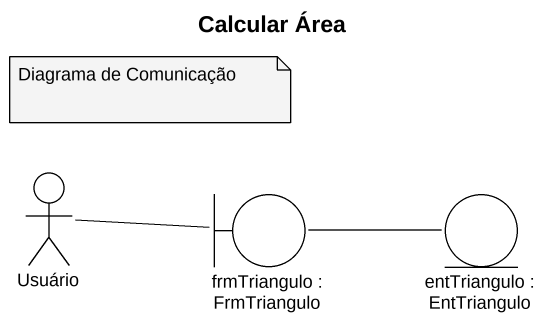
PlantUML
@startuml
title Calcular Área
actor Usuário
boundary "frmTriangulo : FrmTriangulo" as frmTriangulo
entity "entTriangulo : EntTriangulo" as entTriangulo
Usuário -right- frmTriangulo
frmTriangulo -right- entTriangulo
note as N1
  Diagrama de Comunicação
end note
@enduml
